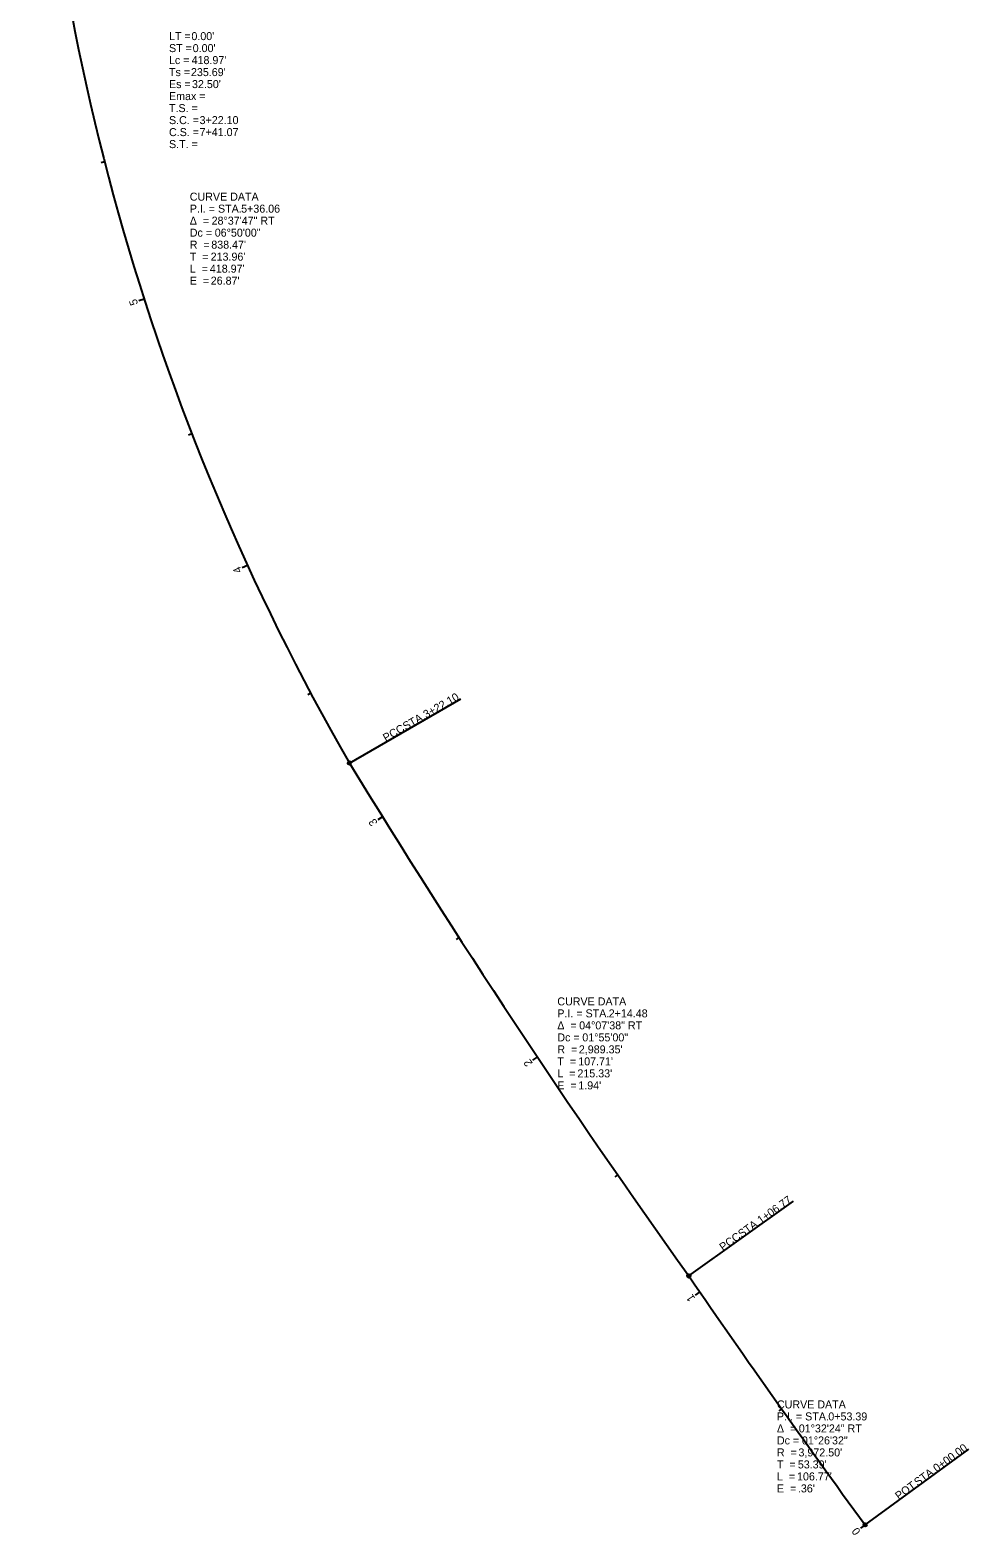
# Model space of a CAD drawing. Extents: x 221318 to 221689, y 546264 to 548368.
# Drawn here: x 221323 to 221652, y 546264 to 546790 of the extents above; entities that cross this region are included whole.
import ezdxf

# ---------------------------------------------------------------- set-up
doc = ezdxf.new("R2010")
doc.units = 0
for name, color, linetype in [('GE_X_Alignment', 7, 'Continuous'), ('GE_X_Alignment_100_Cardinal_Points', 7, 'Continuous'), ('GE_X_Alignment_100_Curve_Data', 7, 'Continuous'), ('GE_X_Alignment_100_Stations', 7, 'Continuous')]:
    doc.layers.add(name, color=color, linetype=linetype)

msp = doc.modelspace()

# ---------------------------------------------------------------- linework, layer by layer
at = {"layer": 'GE_X_Alignment'}
for centre, radius, start, end in [((222161.6, 546952.59), 838.47, 181.33261, 209.96239), ((223985.7, 548093.03), 2989.35, 211.43859, 215.56582), ((224825.93, 548607.16), 3972.5, 214.54908, 216.08903)]:
    msp.add_arc(centre, radius, start, end, dxfattribs=at)
at = {"layer": 'GE_X_Alignment_100_Cardinal_Points'}
for p, q in [((221435.19, 546533.83), (221474.17, 546556.31)), ((221554.02, 546354.31), (221590.63, 546380.48)), ((221615.74, 546267.19), (221652.11, 546293.7))]:
    msp.add_line(p, q, dxfattribs=at)
for centre in [(221435.19, 546533.83), (221554.02, 546354.31), (221615.74, 546267.19)]:
    msp.add_circle(centre, 0.6, dxfattribs=at)
at = {"layer": 'GE_X_Alignment_100_Stations'}
for p, q in [((221349.43, 546744.22), (221348.27, 546743.92)), ((221363.29, 546696.19), (221361.39, 546695.58)), ((221379.99, 546649.07), (221378.88, 546648.63)), ((221399.47, 546603.02), (221397.65, 546602.19)), ((221421.66, 546558.23), (221420.6, 546557.66)), ((221446.79, 546515.01), (221445.09, 546513.96)), ((221473.53, 546472.77), (221472.53, 546472.12)), ((221500.99, 546430.98), (221499.32, 546429.87)), ((221529.13, 546389.66), (221528.14, 546388.97)), ((221557.86, 546348.74), (221556.22, 546347.6)), ((221586.55, 546307.78), (221585.57, 546307.09)), ((221615.74, 546267.19), (221614.13, 546266.02))]:
    msp.add_line(p, q, dxfattribs=at)

# ---------------------------------------------------------------- texts
at = {"layer": 'GE_X_Alignment_100_Cardinal_Points'}
for s, rotation, p in [('3+22.10', 29.9624, (221462.03, 546549.35)), (' STA. ', 29.9624, (221453.95, 546544.69)), ('PCC', 29.9624, (221447.92, 546541.21)), ('1+06.77', 35.5658, (221579.24, 546372.39)), ('PCC', 35.5658, (221565.99, 546362.91)), (' STA. ', 35.5658, (221571.65, 546366.96)), ('0+00.00', 36.089, (221640.84, 546285.53)), (' STA. ', 36.089, (221633.31, 546280.04)), ('POT', 36.089, (221627.55, 546275.84))]:
    msp.add_text(s, height=2.8, rotation=rotation, dxfattribs=at).set_placement(p)
at = {"layer": 'GE_X_Alignment_100_Curve_Data'}
for s, p in [('ST = ', (221372, 546782.65)), ('LT = ', (221372, 546786.85)), ("0.00'", (221379.85, 546786.85)), ("0.00'", (221380.3, 546782.65)), ('Lc = ', (221372, 546778.45)), ("418.97'", (221379.92, 546778.45)), ('Ts = ', (221372, 546774.25)), ("235.69'", (221379.69, 546774.25)), ('Es = ', (221372, 546770.05)), ("32.50'", (221380.05, 546770.05)), ('T.S. = ', (221372, 546761.65)), ('Emax = ', (221372, 546765.85)), ('S.C. = ', (221372, 546757.45)), ('3+22.10', (221382.71, 546757.45)), ('C.S. = ', (221372, 546753.25)), ('7+41.07', (221382.71, 546753.25)), ('S.T. = ', (221372, 546749.05)), ('CURVE DATA', (221379.27, 546730.66)), ('P.I. = STA. ', (221379.27, 546726.46)), ('5+36.06', (221397.26, 546726.46)), ('Δ  = ', (221379.27, 546722.26)), ('28°37\'47" RT', (221386.92, 546722.26)), ('Dc = ', (221379.27, 546718.06)), ('R  = ', (221379.27, 546713.86)), ("838.47'", (221386.81, 546713.86)), ('06°50\'00"', (221388.02, 546718.06)), ('T  = ', (221379.27, 546709.66)), ("213.96'", (221386.59, 546709.66)), ('L  = ', (221379.27, 546705.46)), ("418.97'", (221386.31, 546705.46)), ('E  = ', (221379.27, 546701.26)), ("26.87'", (221386.62, 546701.26)), ('CURVE DATA', (221507.98, 546449.01)), ('Δ  = ', (221507.98, 546440.61)), ('P.I. = STA. ', (221507.98, 546444.81)), ('04°07\'38" RT', (221515.63, 546440.61)), ('2+14.48', (221525.97, 546444.81)), ('Dc = ', (221507.98, 546436.41)), ('01°55\'00"', (221516.73, 546436.41)), ('R  = ', (221507.98, 546432.21)), ("2,989.35'", (221515.52, 546432.21)), ('T  = ', (221507.98, 546428.01)), ("107.71'", (221515.3, 546428.01)), ('L  = ', (221507.98, 546423.81)), ('E  = ', (221507.98, 546419.61)), ("215.33'", (221515.02, 546423.81)), ("1.94'", (221515.33, 546419.61)), ('CURVE DATA', (221584.88, 546307.95)), ('P.I. = STA. ', (221584.88, 546303.75)), ('0+53.39', (221602.87, 546303.75)), ('Δ  = ', (221584.88, 546299.55)), ('01°32\'24" RT', (221592.53, 546299.55)), ('Dc = ', (221584.88, 546295.35)), ('01°26\'32"', (221593.63, 546295.35)), ('R  = ', (221584.88, 546291.15)), ("3,972.50'", (221592.42, 546291.15)), ('T  = ', (221584.88, 546286.95)), ('L  = ', (221584.88, 546282.75)), ("106.77'", (221591.92, 546282.75)), ("53.39'", (221592.2, 546286.95)), ('E  = ', (221584.88, 546278.55)), (".36'", (221592.23, 546278.55))]:
    msp.add_text(s, height=2.8, dxfattribs=at).set_placement(p)
at = {"layer": 'GE_X_Alignment_100_Stations'}
for s, rotation, p in [('5', 107.8061, (221361.21, 546694.5)), ('4', 114.6395, (221397.64, 546601.03)), ('3', 121.8623, (221445.17, 546512.88)), ('2', 123.7789, (221499.45, 546428.78)), ('1', 124.6467, (221556.37, 546346.5)), ('0', 126.089, (221614.33, 546264.89))]:
    msp.add_text(s, height=2.8, rotation=rotation, dxfattribs=at).set_placement(p)

doc.saveas('drawing.dxf')
